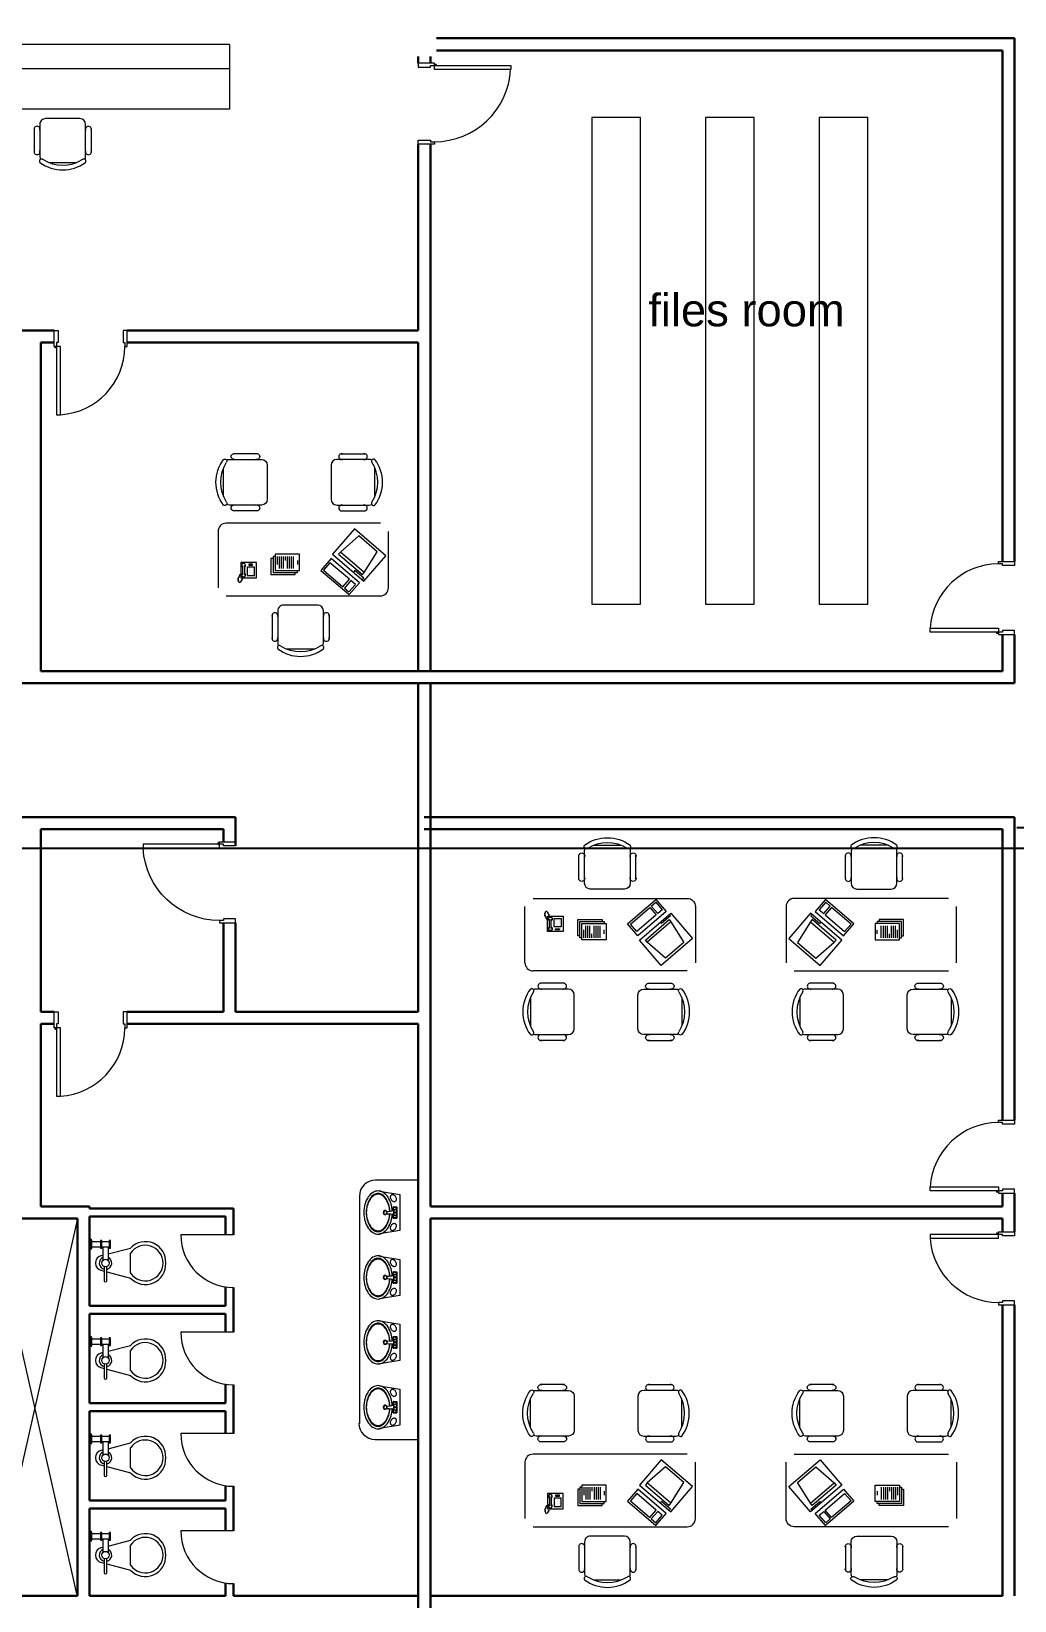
# Model space of a CAD drawing. Extents: x -59 to 582, y -1177 to 100.
# Drawn here: x 250.18 to 262.3, y -865.86 to -846.51 of the extents above; entities that cross this region are included whole.
import ezdxf

# ---------------------------------------------------------------- set-up
doc = ezdxf.new("R2010")
doc.units = 0
doc.header["$LTSCALE"] = 0.15
doc.layers.get('0').update_dxf_attribs({"color": 252})
for name, color, linetype in [('0 sockets', 252, 'Continuous'), ('00', 252, 'Continuous'), ('bound', 252, 'Continuous'), ('d1', 252, 'Continuous')]:
    doc.layers.add(name, color=color, linetype=linetype)
for name, color, linetype, lineweight in [('anal', 252, 'Continuous', 20), ('DOOR', 252, 'Continuous', 20), ('FIXT', 252, 'Continuous', 9), ('sofa', 252, 'Continuous', 9), ('wall', 252, 'Continuous', 30), ('WC', 252, 'Continuous', 9)]:
    doc.layers.add(name, color=color, linetype=linetype, lineweight=lineweight)
doc.styles.add('ROMAND', font='ROMAND.SHX')

# ---------------------------------------------------------------- blocks, each defined once
blk = doc.blocks.new('WQ')
h = blk.add_hatch(color=6)
h.dxf.hatch_style = 1
h.paths.add_polyline_path([(-126.091, 5), (-126.091, -169.521), (126.091, -169.521), (126.091, 5)])
h.paths.add_polyline_path([(121.091, 0), (121.091, -164.521), (-121.091, -164.521), (-121.091, 0)], flags=16)
at = {"layer": '0 sockets', "color": 3, "style": 'ROMAND'}
blk.add_attdef('ACCESS_CONTROL', (-48.663, 7.622), '', height=7.973, dxfattribs=at)
blk = doc.blocks.new('D100')
at = {"layer": 'DOOR'}
for points in [[(0.03, 0.2), (0.03, 1.14), (0.078, 1.14), (0.078, 0.2)], [(0.03, 0.2), (0, 0.2), (0, 0), (0.05, 0), (0.05, 0.15), (0.03, 0.15)], [(0.97, 0.2), (1, 0.2), (1, 0), (0.95, 0), (0.95, 0.15), (0.97, 0.15)]]:
    blk.add_lwpolyline(points, close=True, dxfattribs=at)
blk.add_circle((0.02, 0.21), 0.01, dxfattribs=at)
blk.add_arc((0.029, 0.2), 0.941, 0.0029, 86.9663, dxfattribs=at)
blk = doc.blocks.new('CHAIR7')
for p, q in [((0, 9), (0, -9)), ((20, 12), (3, 12)), ((5.12, 15.04), (17.88, 15.04)), ((23, -7.44), (23, 7.44)), ((3, -12), (20, -12)), ((5.12, -15), (17.88, -15))]:
    blk.add_line(p, q)
for centre, radius, start, end in [((3, 9), 3, 90, 180), ((5.56, 13.54), 1.56, 73.7398, 286.2602), ((17.44, 13.54), 1.56, 253.7398, 106.2602), ((20, 9), 3, 62.41556, 90), ((22.34, 11.12), 1.1, 53.30994, 212.02741), ((4.82, 0), 19.64, 327.57575, 32.42425), ((7, 0), 20, 323.1301, 36.8699), ((3, -9), 3, 180, 270), ((5.56, -13.5), 1.56, 73.7398, 286.2602), ((17.44, -13.5), 1.56, 253.7398, 106.2602), ((20, -9), 3, 270, 297.58444), ((22.34, -11.12), 1.1, 147.97259, 306.69006)]:
    blk.add_arc(centre, radius, start, end)
blk = doc.blocks.new('RECTANG')
for p, q in [((1, 1), (0, 1)), ((0, 1), (0, 0)), ((1, 0), (1, 1)), ((0, 0), (1, 0))]:
    blk.add_line(p, q)
blk = doc.blocks.new('FNPHONE')
for p, q in [((-9.1, 0.22), (-9.7, 0.02)), ((-8.9, 0.62), (-9.5, 0.42)), ((-8.7, 1.02), (-9.3, 0.82)), ((-8.5, 1.42), (-9.1, 1.22)), ((-8.3, 1.82), (-8.9, 1.62)), ((-7.14, 0.56), (-7.5, -0.58)), ((-7.29, 6.54), (-7.29, 1.54)), ((-6.29, 6.54), (-6.29, 1.54)), ((-3.87, 4.85), (-3.87, 4.85)), ((-3.87, 3.91), (-3.87, 3.91)), ((-3.87, 2.97), (-3.87, 2.97)), ((-3.87, 2.03), (-3.87, 2.03)), ((-2.94, 4.85), (-2.94, 4.85)), ((-2.94, 3.91), (-2.94, 3.91)), ((-2.94, 2.97), (-2.94, 2.97)), ((-2.94, 2.03), (-2.94, 2.03)), ((-2, 4.85), (-2, 4.85)), ((-2, 3.91), (-2, 3.91)), ((-2, 2.97), (-2, 2.97)), ((-2, 2.03), (-2, 2.03)), ((-9.3, -0.18), (-9.9, -0.38)), ((-9.3, -0.58), (-9.9, -0.78)), ((-9.3, -0.98), (-9.9, -1.18)), ((-9.3, -1.38), (-9.9, -1.58)), ((-9.1, -1.78), (-9.7, -1.98)), ((-8.9, -2.18), (-9.5, -2.38)), ((-8.43, -2.46), (-9.03, -2.66)), ((-7.9, -1.98), (-8.5, -2.18)), ((-7.7, -1.58), (-8.3, -1.78)), ((-7.5, -1.18), (-8.1, -1.38)), ((-7.3, -0.78), (-7.9, -0.98))]:
    blk.add_line(p, q)
for centre, start, end in [((-6.79, 6.54), 298.49146, 241.50854), ((-6.79, 1.54), 118.49146, 61.50854)]:
    blk.add_arc(centre, 1.05, start, end)
for p, xscale, yscale, zscale in [((-8.21, 0), 8.20528234483245, 8.104073169521023, 8.20528234483245), ((-4.81, 1.25), 3.75, 4.375, 3.75), ((-4.03, 6.72), 2.03125, 0.46875, 2.03125)]:
    blk.add_blockref('RECTANG', p, dxfattribs=dict(xscale=xscale, yscale=yscale, zscale=zscale))
blk = doc.blocks.new('IBMAT', base_point=(61, 306))
for p, q in [((75, 307), (75, 306)), ((81, 307), (75, 307)), ((81, 306), (81, 307))]:
    blk.add_line(p, q)
at = {"xscale": 21, "yscale": 17, "zscale": 21}
blk.add_blockref('RECTANG', (61, 306), dxfattribs=at)
blk = doc.blocks.new('KEYBOARD', base_point=(60, 294))
for p, xscale, yscale, zscale in [((60, 294), 19, 8, 19), ((61, 295), 13, 5, 13), ((75, 295), 3, 5, 3)]:
    blk.add_blockref('RECTANG', p, dxfattribs=dict(xscale=xscale, yscale=yscale, zscale=zscale))
blk = doc.blocks.new('FNCOMP')
for p, q in [((-6.64, 16.23), (-8.5, 3.5)), ((6.08, 16.23), (-6.64, 16.23)), ((8, 3.5), (6.08, 16.23)), ((-8.5, 3.5), (-8.5, 2.04)), ((8, 3.5), (-8.5, 3.5)), ((-8.5, 2.04), (8, 2.04)), ((8, 2.04), (8, 3.5))]:
    blk.add_line(p, q)
at = {"xscale": 1.033846153846154, "yscale": 1.033846153846154, "zscale": 1.033846153846154}
for name, p in [('IBMAT', (-10.86, 0)), ('KEYBOARD', (-10.05, -10.5))]:
    blk.add_blockref(name, p, dxfattribs=at)
blk = doc.blocks.new('D90')
at = {"layer": 'DOOR'}
for points in [[(0.03, 0.2), (0.03, 1.04), (0.078, 1.04), (0.078, 0.2)], [(0.03, 0.2), (0, 0.2), (0, 0), (0.05, 0), (0.05, 0.15), (0.03, 0.15)], [(0.87, 0.2), (0.9, 0.2), (0.9, 0), (0.85, 0), (0.85, 0.15), (0.87, 0.15)]]:
    blk.add_lwpolyline(points, close=True, dxfattribs=at)
blk.add_circle((0.02, 0.21), 0.01, dxfattribs=at)
blk.add_arc((0.025, 0.197), 0.845, 0.2218, 86.3889, dxfattribs=at)
blk = doc.blocks.new('ARCH')
at = {"layer": 'anal'}
for p, q in [((82.2, 387), (75, 387)), ((82.2, 387), (82.2, 386.2)), ((82.2, 386.7), (75.3, 386.7)), ((82.2, 386.2), (75.8, 386.2)), ((84.525, 373), (84, 373)), ((83.8, 372.8), (83.8, 370)), ((83.994, 369.804), (84.525, 369.804))]:
    blk.add_line(p, q, dxfattribs=at)
for centre, start, end in [((84, 372.8), 90, 180), ((83.994, 370.004), 180, 270)]:
    blk.add_arc(centre, 0.2, start, end, dxfattribs=at)
at = {"layer": 'bound', "color": 2}
blk.add_lwpolyline([(91.902, 377.348), (94.426, 377.348), (94.426, 312.722), (-14.994, 312.722), (-14.994, 377.09), (94.639, 377.09)], dxfattribs=at)
at = {"layer": 'DOOR'}
for p, q in [((91.875, 372.839), (91.875, 372.889)), ((82.25, 372.325), (81.6, 372.325)), ((82.25, 371.125), (81.6, 371.125)), ((82.25, 369.875), (81.6, 369.875)), ((82.25, 368.675), (81.6, 368.675))]:
    blk.add_line(p, q, dxfattribs=at)
for points in [[(80.069, 383.275), (80.039, 383.275), (80.039, 383.475), (80.089, 383.475), (80.089, 383.325), (80.069, 383.325)], [(80.909, 383.275), (80.939, 383.275), (80.939, 383.475), (80.889, 383.475), (80.889, 383.325), (80.909, 383.325)], [(80.069, 383.275), (80.069, 382.435), (80.117, 382.435), (80.117, 383.275)], [(80.069, 374.875), (80.039, 374.875), (80.039, 375.075), (80.089, 375.075), (80.089, 374.925), (80.069, 374.925)], [(80.909, 374.875), (80.939, 374.875), (80.939, 375.075), (80.889, 375.075), (80.889, 374.925), (80.909, 374.925)], [(80.069, 374.875), (80.069, 374.035), (80.117, 374.035), (80.117, 374.875)], [(91.675, 373.709), (91.675, 373.739), (91.875, 373.739), (91.875, 373.689), (91.725, 373.689), (91.725, 373.709)], [(91.675, 372.869), (90.835, 372.869), (90.835, 372.917), (91.675, 372.917)], [(91.675, 372.331), (90.835, 372.331), (90.835, 372.283), (91.675, 372.283)], [(91.675, 372.331), (91.675, 372.361), (91.875, 372.361), (91.875, 372.311), (91.725, 372.311), (91.725, 372.331)], [(91.675, 371.491), (91.675, 371.461), (91.875, 371.461), (91.875, 371.511), (91.725, 371.511), (91.725, 371.491)]]:
    blk.add_lwpolyline(points, close=True, dxfattribs=at)
blk.add_lwpolyline([(91.875, 372.889), (91.725, 372.889), (91.725, 372.869), (91.675, 372.869), (91.675, 372.839), (91.875, 372.839)], dxfattribs=at)
for centre in [(80.059, 383.265), (80.059, 374.865), (91.665, 372.859), (91.665, 372.341)]:
    blk.add_circle(centre, 0.01, dxfattribs=at)
for centre, radius, start, end in [((80.064, 383.278), 0.845, 273.6111, 359.7782), ((80.064, 374.878), 0.845, 273.6111, 359.7782), ((91.678, 372.864), 0.845, 90.2218, 176.3889), ((82.25, 372.325), 0.65, 180, 270), ((91.678, 372.336), 0.845, 183.6111, 269.7782), ((82.25, 371.125), 0.65, 180, 270), ((82.25, 369.875), 0.65, 180, 270), ((82.25, 368.675), 0.65, 180, 270)]:
    blk.add_arc(centre, radius, start, end, dxfattribs=at)
at = {"layer": 'FIXT'}
for p, q in [((84.05, 372.864), (84.3, 372.822)), ((84.3, 372.822), (84.3, 372.377)), ((84.136, 372.614), (84.184, 372.618)), ((84.138, 372.613), (84.136, 372.614)), ((84.138, 372.587), (84.136, 372.586)), ((84.136, 372.586), (84.184, 372.582)), ((84.138, 372.613), (84.202, 372.62)), ((84.138, 372.587), (84.202, 372.58)), ((84.216, 372.67), (84.216, 372.639)), ((84.216, 372.67), (84.229, 372.67)), ((84.22, 372.669), (84.216, 372.67)), ((84.22, 372.669), (84.227, 372.669)), ((84.22, 372.669), (84.22, 372.663)), ((84.22, 372.637), (84.22, 372.563)), ((84.247, 372.67), (84.261, 372.67)), ((84.249, 372.669), (84.256, 372.669)), ((84.256, 372.669), (84.261, 372.67)), ((84.256, 372.669), (84.256, 372.663)), ((84.256, 372.637), (84.256, 372.563)), ((84.261, 372.67), (84.261, 372.53)), ((84.216, 372.53), (84.216, 372.561)), ((84.22, 372.531), (84.216, 372.53)), ((84.216, 372.53), (84.229, 372.53)), ((84.22, 372.531), (84.22, 372.537)), ((84.22, 372.531), (84.227, 372.531)), ((84.247, 372.53), (84.261, 372.53)), ((84.249, 372.531), (84.256, 372.531)), ((84.256, 372.531), (84.256, 372.537)), ((84.256, 372.531), (84.261, 372.53)), ((84.3, 372.377), (84.05, 372.336)), ((84.05, 372.064), (84.3, 372.022)), ((84.3, 372.022), (84.3, 371.577)), ((84.136, 371.814), (84.184, 371.818)), ((84.138, 371.813), (84.136, 371.814)), ((84.138, 371.813), (84.202, 371.82)), ((84.216, 371.87), (84.216, 371.839)), ((84.216, 371.87), (84.229, 371.87)), ((84.22, 371.869), (84.216, 371.87)), ((84.22, 371.869), (84.227, 371.869)), ((84.22, 371.869), (84.22, 371.863)), ((84.22, 371.837), (84.22, 371.763)), ((84.247, 371.87), (84.261, 371.87)), ((84.249, 371.869), (84.256, 371.869)), ((84.256, 371.869), (84.261, 371.87)), ((84.256, 371.869), (84.256, 371.863)), ((84.256, 371.837), (84.256, 371.763)), ((84.261, 371.87), (84.261, 371.73)), ((84.138, 371.787), (84.136, 371.786)), ((84.136, 371.786), (84.184, 371.782)), ((84.138, 371.787), (84.202, 371.78)), ((84.216, 371.73), (84.216, 371.761)), ((84.22, 371.731), (84.216, 371.73)), ((84.216, 371.73), (84.229, 371.73)), ((84.22, 371.731), (84.22, 371.737)), ((84.22, 371.731), (84.227, 371.731)), ((84.247, 371.73), (84.261, 371.73)), ((84.249, 371.731), (84.256, 371.731)), ((84.256, 371.731), (84.256, 371.737)), ((84.256, 371.731), (84.261, 371.73)), ((84.3, 371.577), (84.05, 371.536)), ((84.05, 371.264), (84.3, 371.222)), ((84.3, 371.222), (84.3, 370.777)), ((84.216, 371.07), (84.216, 371.039)), ((84.216, 371.07), (84.229, 371.07)), ((84.22, 371.069), (84.216, 371.07)), ((84.22, 371.069), (84.227, 371.069)), ((84.22, 371.069), (84.22, 371.063)), ((84.22, 371.037), (84.22, 370.963)), ((84.247, 371.07), (84.261, 371.07)), ((84.249, 371.069), (84.256, 371.069)), ((84.256, 371.069), (84.261, 371.07)), ((84.256, 371.069), (84.256, 371.063)), ((84.256, 371.037), (84.256, 370.963)), ((84.261, 371.07), (84.261, 370.93)), ((84.136, 371.014), (84.184, 371.018)), ((84.138, 371.013), (84.136, 371.014)), ((84.138, 370.987), (84.136, 370.986)), ((84.136, 370.986), (84.184, 370.982)), ((84.138, 371.013), (84.202, 371.02)), ((84.138, 370.987), (84.202, 370.98)), ((84.216, 370.93), (84.216, 370.961)), ((84.22, 370.931), (84.216, 370.93)), ((84.216, 370.93), (84.229, 370.93)), ((84.22, 370.931), (84.22, 370.937)), ((84.22, 370.931), (84.227, 370.931)), ((84.247, 370.93), (84.261, 370.93)), ((84.249, 370.931), (84.256, 370.931)), ((84.256, 370.931), (84.256, 370.937)), ((84.256, 370.931), (84.261, 370.93)), ((84.3, 370.777), (84.05, 370.736)), ((84.05, 370.464), (84.3, 370.422)), ((84.216, 370.27), (84.216, 370.239)), ((84.216, 370.27), (84.229, 370.27)), ((84.22, 370.269), (84.216, 370.27)), ((84.22, 370.269), (84.227, 370.269)), ((84.22, 370.269), (84.22, 370.263)), ((84.247, 370.27), (84.261, 370.27)), ((84.249, 370.269), (84.256, 370.269)), ((84.256, 370.269), (84.261, 370.27)), ((84.256, 370.269), (84.256, 370.263)), ((84.261, 370.27), (84.261, 370.13)), ((84.3, 370.422), (84.3, 369.977)), ((84.136, 370.214), (84.184, 370.218)), ((84.138, 370.213), (84.136, 370.214)), ((84.138, 370.187), (84.136, 370.186)), ((84.136, 370.186), (84.184, 370.182)), ((84.138, 370.213), (84.202, 370.22)), ((84.138, 370.187), (84.202, 370.18)), ((84.216, 370.13), (84.216, 370.161)), ((84.22, 370.131), (84.216, 370.13)), ((84.216, 370.13), (84.229, 370.13)), ((84.22, 370.237), (84.22, 370.163)), ((84.22, 370.131), (84.22, 370.137)), ((84.22, 370.131), (84.227, 370.131)), ((84.247, 370.13), (84.261, 370.13)), ((84.249, 370.131), (84.256, 370.131)), ((84.256, 370.237), (84.256, 370.163)), ((84.256, 370.131), (84.256, 370.137)), ((84.256, 370.131), (84.261, 370.13)), ((84.3, 369.977), (84.05, 369.936))]:
    blk.add_line(p, q, dxfattribs=at)
for centre, radius in [((84.238, 372.65), 0.022), ((84.238, 372.65), 0.0173), ((84.238, 372.6), 0.0095), ((84.238, 372.55), 0.022), ((84.238, 372.55), 0.0173), ((84.238, 371.85), 0.022), ((84.238, 371.85), 0.0173), ((84.238, 371.8), 0.0095), ((84.238, 371.75), 0.022), ((84.238, 371.75), 0.0173), ((84.238, 371.05), 0.022), ((84.238, 371.05), 0.0173), ((84.238, 370.95), 0.022), ((84.238, 370.95), 0.0173), ((84.238, 371), 0.0095), ((84.238, 370.25), 0.022), ((84.238, 370.25), 0.0173), ((84.238, 370.15), 0.022), ((84.238, 370.15), 0.0173), ((84.238, 370.2), 0.0095)]:
    blk.add_circle(centre, radius, dxfattribs=at)
for centre, radius, start, end in [((84.145, 372.63), 0.285, 146.5346, 164.6876), ((84.145, 372.63), 0.255, 146.5346, 164.6876), ((84.075, 372.677), 0.202, 122.0725, 146.5346), ((84.075, 372.677), 0.172, 122.0725, 146.5346), ((84.075, 372.667), 0.172, 122.0725, 146.5346), ((84.031, 372.747), 0.119, 90, 122.0725), ((84.031, 372.747), 0.0886, 90, 122.0725), ((84.031, 372.737), 0.0886, 90, 122.0725), ((84.031, 372.747), 0.119, 57.9275, 90), ((84.031, 372.747), 0.0886, 57.9275, 90), ((84.031, 372.737), 0.0886, 57.9275, 90), ((83.986, 372.677), 0.172, 33.4654, 57.9275), ((83.986, 372.667), 0.172, 33.4654, 57.9275), ((83.986, 372.677), 0.202, 33.4654, 57.9275), ((83.916, 372.63), 0.255, 15.3124, 33.4654), ((83.916, 372.63), 0.285, 15.3124, 33.4654), ((84.217, 372.791), 0.036, 154.0705, 178.3103), ((84.229, 372.791), 0.0477, 178.3103, 197.8482), ((84.244, 372.796), 0.0632, 197.8482, 215), ((84.206, 372.796), 0.0237, 125, 154.0705), ((84.206, 372.796), 0.0237, 95.9295, 125), ((84.208, 372.784), 0.036, 71.6897, 95.9295), ((84.204, 372.773), 0.0477, 52.1518, 71.6897), ((84.194, 372.761), 0.0632, 35, 52.1518), ((84.194, 372.761), 0.0632, 17.8482, 35), ((84.209, 372.766), 0.0477, 358.3103, 17.8482), ((84.255, 372.6), 0.4, 164.6876, 180), ((84.255, 372.6), 0.4, 180, 195.3124), ((84.255, 372.6), 0.37, 164.6876, 180), ((84.255, 372.59), 0.37, 164.6876, 178.4524), ((84.255, 372.6), 0.37, 180, 195.3124), ((84.255, 372.61), 0.37, 181.5476, 195.3124), ((84.145, 372.62), 0.255, 146.5346, 164.6876), ((84.119, 372.6), 0.025, 31.8827, 328.1173), ((84.119, 372.6), 0.02, 90, 270), ((84.119, 372.6), 0.02, 31.4993, 90), ((84.119, 372.6), 0.02, 270, 328.5007), ((83.916, 372.62), 0.255, 15.3124, 33.4654), ((84.235, 372.6), 0.099, 171.872, 188.128), ((84.235, 372.6), 0.0978, 172.2121, 187.7879), ((83.806, 372.6), 0.37, 2.6867, 15.3124), ((83.806, 372.59), 0.37, 4.229, 15.3124), ((83.806, 372.6), 0.37, 344.6876, 357.3133), ((83.806, 372.61), 0.37, 344.6876, 355.771), ((84.244, 372.796), 0.0632, 215, 232.1518), ((83.806, 372.6), 0.4, 3.1171, 15.3124), ((83.806, 372.6), 0.4, 344.6876, 356.8829), ((84.196, 372.639), 0.02, 285.0613, 0), ((84.196, 372.561), 0.02, 0, 74.9387), ((84.2, 372.64), 0.02, 275.9777, 353.3473), ((84.2, 372.56), 0.02, 6.6527, 84.0223), ((84.234, 372.783), 0.0477, 232.1518, 251.6897), ((84.209, 372.65), 0.0115, 315.8561, 44.1439), ((84.231, 372.772), 0.036, 251.6897, 275.9295), ((84.238, 372.679), 0.0115, 225.8561, 314.1439), ((84.238, 372.621), 0.0115, 45.8561, 134.1439), ((84.232, 372.76), 0.0237, 275.9295, 305), ((84.232, 372.76), 0.0237, 305, 334.0705), ((84.221, 372.765), 0.036, 334.0705, 358.3103), ((84.267, 372.65), 0.0115, 135.8561, 224.1439), ((84.145, 372.57), 0.285, 195.3124, 213.4654), ((84.145, 372.58), 0.255, 195.3124, 213.4654), ((84.145, 372.57), 0.255, 195.3124, 213.4654), ((84.075, 372.523), 0.202, 213.4654, 237.9275), ((84.075, 372.533), 0.172, 213.4654, 237.9275), ((84.075, 372.523), 0.172, 213.4654, 237.9275), ((84.031, 372.463), 0.0886, 237.9275, 270), ((84.031, 372.463), 0.0886, 270, 302.0725), ((83.986, 372.533), 0.172, 302.0725, 326.5346), ((83.986, 372.523), 0.172, 302.0725, 326.5346), ((83.986, 372.523), 0.202, 302.0725, 326.5346), ((83.916, 372.58), 0.255, 326.5346, 344.6876), ((83.916, 372.57), 0.255, 326.5346, 344.6876), ((83.916, 372.57), 0.285, 326.5346, 344.6876), ((84.229, 372.409), 0.0477, 162.1518, 181.6897), ((84.217, 372.409), 0.036, 181.6897, 205.9295), ((84.244, 372.404), 0.0632, 145, 162.1518), ((84.206, 372.404), 0.0237, 205.9295, 235), ((84.244, 372.404), 0.0632, 127.8482, 145), ((84.206, 372.404), 0.0237, 235, 264.0705), ((84.208, 372.416), 0.036, 264.0705, 288.3103), ((84.234, 372.417), 0.0477, 108.3103, 127.8482), ((84.209, 372.55), 0.0115, 315.8561, 44.1439), ((84.231, 372.428), 0.036, 84.0705, 108.3103), ((84.204, 372.427), 0.0477, 288.3103, 307.8482), ((84.238, 372.579), 0.0115, 225.8561, 314.1439), ((84.238, 372.521), 0.0115, 45.8561, 134.1439), ((84.194, 372.439), 0.0632, 307.8482, 325), ((84.232, 372.44), 0.0237, 55, 84.0705), ((84.232, 372.44), 0.0237, 25.9295, 55), ((84.194, 372.439), 0.0632, 325, 342.1518), ((84.221, 372.435), 0.036, 1.6897, 25.9295), ((84.267, 372.55), 0.0115, 135.8561, 224.1439), ((84.209, 372.434), 0.0477, 342.1518, 1.6897), ((84.031, 372.453), 0.119, 237.9275, 270), ((84.031, 372.453), 0.0886, 237.9275, 270), ((84.031, 372.453), 0.0886, 270, 302.0725), ((84.031, 372.453), 0.119, 270, 302.0725), ((84.075, 371.877), 0.202, 122.0725, 146.5346), ((84.075, 371.877), 0.172, 122.0725, 146.5346), ((84.075, 371.867), 0.172, 122.0725, 146.5346), ((84.031, 371.947), 0.119, 90, 122.0725), ((84.031, 371.947), 0.0886, 90, 122.0725), ((84.031, 371.937), 0.0886, 90, 122.0725), ((84.031, 371.947), 0.119, 57.9275, 90), ((84.031, 371.947), 0.0886, 57.9275, 90), ((84.031, 371.937), 0.0886, 57.9275, 90), ((83.986, 371.877), 0.172, 33.4654, 57.9275), ((83.986, 371.867), 0.172, 33.4654, 57.9275), ((83.986, 371.877), 0.202, 33.4654, 57.9275), ((84.217, 371.991), 0.036, 154.0705, 178.3103), ((84.206, 371.996), 0.0237, 125, 154.0705), ((84.206, 371.996), 0.0237, 95.9295, 125), ((84.208, 371.984), 0.036, 71.6897, 95.9295), ((84.204, 371.973), 0.0477, 52.1518, 71.6897), ((84.194, 371.961), 0.0632, 35, 52.1518), ((84.194, 371.961), 0.0632, 17.8482, 35), ((84.255, 371.8), 0.4, 164.6876, 180), ((84.255, 371.8), 0.4, 180, 195.3124), ((84.145, 371.83), 0.285, 146.5346, 164.6876), ((84.255, 371.8), 0.37, 164.6876, 180), ((84.255, 371.79), 0.37, 164.6876, 178.4524), ((84.255, 371.8), 0.37, 180, 195.3124), ((84.255, 371.81), 0.37, 181.5476, 195.3124), ((84.145, 371.83), 0.255, 146.5346, 164.6876), ((84.145, 371.82), 0.255, 146.5346, 164.6876), ((84.119, 371.8), 0.025, 31.8827, 328.1173), ((84.119, 371.8), 0.02, 90, 270), ((84.119, 371.8), 0.02, 31.4993, 90), ((83.916, 371.83), 0.255, 15.3124, 33.4654), ((83.916, 371.82), 0.255, 15.3124, 33.4654), ((84.235, 371.8), 0.099, 171.872, 188.128), ((84.235, 371.8), 0.0978, 172.2121, 187.7879), ((83.916, 371.83), 0.285, 15.3124, 33.4654), ((83.806, 371.8), 0.37, 2.6867, 15.3124), ((83.806, 371.79), 0.37, 4.229, 15.3124), ((84.229, 371.991), 0.0477, 178.3103, 197.8482), ((84.244, 371.996), 0.0632, 197.8482, 215), ((84.244, 371.996), 0.0632, 215, 232.1518), ((83.806, 371.8), 0.4, 3.1171, 15.3124), ((84.196, 371.839), 0.02, 285.0613, 0), ((84.2, 371.84), 0.02, 275.9777, 353.3473), ((84.234, 371.983), 0.0477, 232.1518, 251.6897), ((84.209, 371.85), 0.0115, 315.8561, 44.1439), ((84.231, 371.972), 0.036, 251.6897, 275.9295), ((84.238, 371.879), 0.0115, 225.8561, 314.1439), ((84.238, 371.821), 0.0115, 45.8561, 134.1439), ((84.232, 371.96), 0.0237, 275.9295, 305), ((84.232, 371.96), 0.0237, 305, 334.0705), ((84.221, 371.965), 0.036, 334.0705, 358.3103), ((84.209, 371.966), 0.0477, 358.3103, 17.8482), ((84.267, 371.85), 0.0115, 135.8561, 224.1439), ((84.145, 371.77), 0.285, 195.3124, 213.4654), ((84.145, 371.78), 0.255, 195.3124, 213.4654), ((84.145, 371.77), 0.255, 195.3124, 213.4654), ((84.075, 371.723), 0.202, 213.4654, 237.9275), ((84.075, 371.733), 0.172, 213.4654, 237.9275), ((84.075, 371.723), 0.172, 213.4654, 237.9275), ((83.986, 371.733), 0.172, 302.0725, 326.5346), ((83.986, 371.723), 0.172, 302.0725, 326.5346), ((83.986, 371.723), 0.202, 302.0725, 326.5346), ((84.119, 371.8), 0.02, 270, 328.5007), ((83.916, 371.78), 0.255, 326.5346, 344.6876), ((83.916, 371.77), 0.255, 326.5346, 344.6876), ((83.916, 371.77), 0.285, 326.5346, 344.6876), ((83.806, 371.8), 0.37, 344.6876, 357.3133), ((83.806, 371.81), 0.37, 344.6876, 355.771), ((84.229, 371.609), 0.0477, 162.1518, 181.6897), ((84.217, 371.609), 0.036, 181.6897, 205.9295), ((84.244, 371.604), 0.0632, 145, 162.1518), ((83.806, 371.8), 0.4, 344.6876, 356.8829), ((84.244, 371.604), 0.0632, 127.8482, 145), ((84.196, 371.761), 0.02, 0, 74.9387), ((84.2, 371.76), 0.02, 6.6527, 84.0223), ((84.234, 371.617), 0.0477, 108.3103, 127.8482), ((84.209, 371.75), 0.0115, 315.8561, 44.1439), ((84.231, 371.628), 0.036, 84.0705, 108.3103), ((84.238, 371.779), 0.0115, 225.8561, 314.1439), ((84.238, 371.721), 0.0115, 45.8561, 134.1439), ((84.232, 371.64), 0.0237, 55, 84.0705), ((84.232, 371.64), 0.0237, 25.9295, 55), ((84.194, 371.639), 0.0632, 325, 342.1518), ((84.221, 371.635), 0.036, 1.6897, 25.9295), ((84.267, 371.75), 0.0115, 135.8561, 224.1439), ((84.209, 371.634), 0.0477, 342.1518, 1.6897), ((84.031, 371.653), 0.119, 237.9275, 270), ((84.031, 371.663), 0.0886, 237.9275, 270), ((84.031, 371.653), 0.0886, 237.9275, 270), ((84.031, 371.663), 0.0886, 270, 302.0725), ((84.031, 371.653), 0.0886, 270, 302.0725), ((84.031, 371.653), 0.119, 270, 302.0725), ((84.206, 371.604), 0.0237, 205.9295, 235), ((84.206, 371.604), 0.0237, 235, 264.0705), ((84.208, 371.616), 0.036, 264.0705, 288.3103), ((84.204, 371.627), 0.0477, 288.3103, 307.8482), ((84.194, 371.639), 0.0632, 307.8482, 325), ((84.075, 371.077), 0.202, 122.0725, 146.5346), ((84.075, 371.077), 0.172, 122.0725, 146.5346), ((84.031, 371.147), 0.119, 90, 122.0725), ((84.031, 371.147), 0.0886, 90, 122.0725), ((84.031, 371.137), 0.0886, 90, 122.0725), ((84.031, 371.147), 0.119, 57.9275, 90), ((84.031, 371.147), 0.0886, 57.9275, 90), ((84.031, 371.137), 0.0886, 57.9275, 90), ((83.986, 371.077), 0.172, 33.4654, 57.9275), ((83.986, 371.077), 0.202, 33.4654, 57.9275), ((84.206, 371.196), 0.0237, 95.9295, 125), ((84.208, 371.184), 0.036, 71.6897, 95.9295), ((84.255, 371), 0.4, 164.6876, 180), ((84.145, 371.03), 0.285, 146.5346, 164.6876), ((84.255, 371), 0.37, 164.6876, 180), ((84.255, 370.99), 0.37, 164.6876, 178.4524), ((84.145, 371.03), 0.255, 146.5346, 164.6876), ((84.145, 371.02), 0.255, 146.5346, 164.6876), ((84.075, 371.067), 0.172, 122.0725, 146.5346), ((83.986, 371.067), 0.172, 33.4654, 57.9275), ((83.916, 371.03), 0.255, 15.3124, 33.4654), ((83.916, 371.02), 0.255, 15.3124, 33.4654), ((83.916, 371.03), 0.285, 15.3124, 33.4654), ((83.806, 371), 0.37, 2.6867, 15.3124), ((83.806, 370.99), 0.37, 4.229, 15.3124), ((84.217, 371.191), 0.036, 154.0705, 178.3103), ((84.229, 371.191), 0.0477, 178.3103, 197.8482), ((84.244, 371.196), 0.0632, 197.8482, 215), ((84.206, 371.196), 0.0237, 125, 154.0705), ((84.244, 371.196), 0.0632, 215, 232.1518), ((83.806, 371), 0.4, 3.1171, 15.3124), ((84.196, 371.039), 0.02, 285.0613, 0), ((84.2, 371.04), 0.02, 275.9777, 353.3473), ((84.234, 371.183), 0.0477, 232.1518, 251.6897), ((84.209, 371.05), 0.0115, 315.8561, 44.1439), ((84.204, 371.173), 0.0477, 52.1518, 71.6897), ((84.231, 371.172), 0.036, 251.6897, 275.9295), ((84.238, 371.079), 0.0115, 225.8561, 314.1439), ((84.238, 371.021), 0.0115, 45.8561, 134.1439), ((84.194, 371.161), 0.0632, 35, 52.1518), ((84.232, 371.16), 0.0237, 275.9295, 305), ((84.194, 371.161), 0.0632, 17.8482, 35), ((84.232, 371.16), 0.0237, 305, 334.0705), ((84.221, 371.165), 0.036, 334.0705, 358.3103), ((84.209, 371.166), 0.0477, 358.3103, 17.8482), ((84.267, 371.05), 0.0115, 135.8561, 224.1439), ((84.255, 371), 0.4, 180, 195.3124), ((84.145, 370.97), 0.285, 195.3124, 213.4654), ((84.255, 371), 0.37, 180, 195.3124), ((84.255, 371.01), 0.37, 181.5476, 195.3124), ((84.145, 370.98), 0.255, 195.3124, 213.4654), ((84.145, 370.97), 0.255, 195.3124, 213.4654), ((84.075, 370.933), 0.172, 213.4654, 237.9275), ((83.986, 370.933), 0.172, 302.0725, 326.5346), ((84.119, 371), 0.025, 31.8827, 328.1173), ((84.119, 371), 0.02, 90, 270), ((84.119, 371), 0.02, 31.4993, 90), ((84.119, 371), 0.02, 270, 328.5007), ((83.916, 370.98), 0.255, 326.5346, 344.6876), ((83.916, 370.97), 0.255, 326.5346, 344.6876), ((84.235, 371), 0.099, 171.872, 188.128), ((84.235, 371), 0.0978, 172.2121, 187.7879), ((83.916, 370.97), 0.285, 326.5346, 344.6876), ((83.806, 371), 0.37, 344.6876, 357.3133), ((83.806, 371.01), 0.37, 344.6876, 355.771), ((84.244, 370.804), 0.0632, 145, 162.1518), ((83.806, 371), 0.4, 344.6876, 356.8829), ((84.244, 370.804), 0.0632, 127.8482, 145), ((84.196, 370.961), 0.02, 0, 74.9387), ((84.2, 370.96), 0.02, 6.6527, 84.0223), ((84.234, 370.817), 0.0477, 108.3103, 127.8482), ((84.209, 370.95), 0.0115, 315.8561, 44.1439), ((84.231, 370.828), 0.036, 84.0705, 108.3103), ((84.238, 370.979), 0.0115, 225.8561, 314.1439), ((84.238, 370.921), 0.0115, 45.8561, 134.1439), ((84.232, 370.84), 0.0237, 55, 84.0705), ((84.232, 370.84), 0.0237, 25.9295, 55), ((84.221, 370.835), 0.036, 1.6897, 25.9295), ((84.267, 370.95), 0.0115, 135.8561, 224.1439), ((84.209, 370.834), 0.0477, 342.1518, 1.6897), ((84.075, 370.923), 0.202, 213.4654, 237.9275), ((84.075, 370.923), 0.172, 213.4654, 237.9275), ((84.031, 370.853), 0.119, 237.9275, 270), ((84.031, 370.863), 0.0886, 237.9275, 270), ((84.031, 370.853), 0.0886, 237.9275, 270), ((84.031, 370.863), 0.0886, 270, 302.0725), ((84.031, 370.853), 0.0886, 270, 302.0725), ((84.031, 370.853), 0.119, 270, 302.0725), ((83.986, 370.923), 0.172, 302.0725, 326.5346), ((83.986, 370.923), 0.202, 302.0725, 326.5346), ((84.229, 370.809), 0.0477, 162.1518, 181.6897), ((84.217, 370.809), 0.036, 181.6897, 205.9295), ((84.206, 370.804), 0.0237, 205.9295, 235), ((84.206, 370.804), 0.0237, 235, 264.0705), ((84.208, 370.816), 0.036, 264.0705, 288.3103), ((84.204, 370.827), 0.0477, 288.3103, 307.8482), ((84.194, 370.839), 0.0632, 307.8482, 325), ((84.194, 370.839), 0.0632, 325, 342.1518), ((84.075, 370.277), 0.202, 122.0725, 146.5346), ((84.031, 370.347), 0.119, 90, 122.0725), ((84.031, 370.347), 0.119, 57.9275, 90), ((83.986, 370.277), 0.202, 33.4654, 57.9275), ((84.255, 370.2), 0.4, 164.6876, 180), ((84.145, 370.23), 0.285, 146.5346, 164.6876), ((84.255, 370.2), 0.37, 164.6876, 180), ((84.255, 370.19), 0.37, 164.6876, 178.4524), ((84.145, 370.23), 0.255, 146.5346, 164.6876), ((84.145, 370.22), 0.255, 146.5346, 164.6876), ((84.075, 370.277), 0.172, 122.0725, 146.5346), ((84.075, 370.267), 0.172, 122.0725, 146.5346), ((84.031, 370.347), 0.0886, 90, 122.0725), ((84.031, 370.337), 0.0886, 90, 122.0725), ((84.031, 370.347), 0.0886, 57.9275, 90), ((84.031, 370.337), 0.0886, 57.9275, 90), ((83.986, 370.277), 0.172, 33.4654, 57.9275), ((83.986, 370.267), 0.172, 33.4654, 57.9275), ((83.916, 370.23), 0.255, 15.3124, 33.4654), ((83.916, 370.22), 0.255, 15.3124, 33.4654), ((83.916, 370.23), 0.285, 15.3124, 33.4654), ((83.806, 370.2), 0.37, 2.6867, 15.3124), ((83.806, 370.19), 0.37, 4.229, 15.3124), ((84.217, 370.391), 0.036, 154.0705, 178.3103), ((84.229, 370.391), 0.0477, 178.3103, 197.8482), ((84.244, 370.396), 0.0632, 197.8482, 215), ((84.206, 370.396), 0.0237, 125, 154.0705), ((84.244, 370.396), 0.0632, 215, 232.1518), ((83.806, 370.2), 0.4, 3.1171, 15.3124), ((84.206, 370.396), 0.0237, 95.9295, 125), ((84.208, 370.384), 0.036, 71.6897, 95.9295), ((84.234, 370.383), 0.0477, 232.1518, 251.6897), ((84.209, 370.25), 0.0115, 315.8561, 44.1439), ((84.204, 370.373), 0.0477, 52.1518, 71.6897), ((84.231, 370.372), 0.036, 251.6897, 275.9295), ((84.238, 370.279), 0.0115, 225.8561, 314.1439), ((84.194, 370.361), 0.0632, 35, 52.1518), ((84.232, 370.36), 0.0237, 275.9295, 305), ((84.194, 370.361), 0.0632, 17.8482, 35), ((84.232, 370.36), 0.0237, 305, 334.0705), ((84.221, 370.365), 0.036, 334.0705, 358.3103), ((84.209, 370.366), 0.0477, 358.3103, 17.8482), ((84.267, 370.25), 0.0115, 135.8561, 224.1439), ((84.255, 370.2), 0.4, 180, 195.3124), ((84.145, 370.17), 0.285, 195.3124, 213.4654), ((84.255, 370.2), 0.37, 180, 195.3124), ((84.255, 370.21), 0.37, 181.5476, 195.3124), ((84.145, 370.18), 0.255, 195.3124, 213.4654), ((84.145, 370.17), 0.255, 195.3124, 213.4654), ((84.119, 370.2), 0.025, 31.8827, 328.1173), ((84.119, 370.2), 0.02, 90, 270), ((84.119, 370.2), 0.02, 31.4993, 90), ((84.119, 370.2), 0.02, 270, 328.5007), ((83.916, 370.18), 0.255, 326.5346, 344.6876), ((83.916, 370.17), 0.255, 326.5346, 344.6876), ((84.235, 370.2), 0.099, 171.872, 188.128), ((84.235, 370.2), 0.0978, 172.2121, 187.7879), ((83.916, 370.17), 0.285, 326.5346, 344.6876), ((83.806, 370.2), 0.37, 344.6876, 357.3133), ((83.806, 370.21), 0.37, 344.6876, 355.771), ((83.806, 370.2), 0.4, 344.6876, 356.8829), ((84.196, 370.239), 0.02, 285.0613, 0), ((84.196, 370.161), 0.02, 0, 74.9387), ((84.2, 370.24), 0.02, 275.9777, 353.3473), ((84.2, 370.16), 0.02, 6.6527, 84.0223), ((84.234, 370.017), 0.0477, 108.3103, 127.8482), ((84.209, 370.15), 0.0115, 315.8561, 44.1439), ((84.231, 370.028), 0.036, 84.0705, 108.3103), ((84.238, 370.221), 0.0115, 45.8561, 134.1439), ((84.238, 370.179), 0.0115, 225.8561, 314.1439), ((84.238, 370.121), 0.0115, 45.8561, 134.1439), ((84.232, 370.04), 0.0237, 55, 84.0705), ((84.232, 370.04), 0.0237, 25.9295, 55), ((84.267, 370.15), 0.0115, 135.8561, 224.1439), ((84.075, 370.123), 0.202, 213.4654, 237.9275), ((84.075, 370.133), 0.172, 213.4654, 237.9275), ((84.075, 370.123), 0.172, 213.4654, 237.9275), ((84.031, 370.053), 0.119, 237.9275, 270), ((84.031, 370.063), 0.0886, 237.9275, 270), ((84.031, 370.053), 0.0886, 237.9275, 270), ((84.031, 370.063), 0.0886, 270, 302.0725), ((84.031, 370.053), 0.0886, 270, 302.0725), ((84.031, 370.053), 0.119, 270, 302.0725), ((83.986, 370.133), 0.172, 302.0725, 326.5346), ((83.986, 370.123), 0.172, 302.0725, 326.5346), ((83.986, 370.123), 0.202, 302.0725, 326.5346), ((84.229, 370.009), 0.0477, 162.1518, 181.6897), ((84.217, 370.009), 0.036, 181.6897, 205.9295), ((84.244, 370.004), 0.0632, 145, 162.1518), ((84.206, 370.004), 0.0237, 205.9295, 235), ((84.244, 370.004), 0.0632, 127.8482, 145), ((84.206, 370.004), 0.0237, 235, 264.0705), ((84.208, 370.016), 0.036, 264.0705, 288.3103), ((84.204, 370.027), 0.0477, 288.3103, 307.8482), ((84.194, 370.039), 0.0632, 307.8482, 325), ((84.194, 370.039), 0.0632, 325, 342.1518), ((84.221, 370.035), 0.036, 1.6897, 25.9295), ((84.209, 370.034), 0.0477, 342.1518, 1.6897)]:
    blk.add_arc(centre, radius, start, end, dxfattribs=at)
at = {"layer": 'sofa'}
for p, q in [((86.665, 386.098), (86.665, 380.098)), ((87.265, 386.098), (86.665, 386.098)), ((87.265, 380.098), (87.265, 386.098)), ((88.065, 386.098), (88.065, 380.098)), ((88.665, 386.098), (88.065, 386.098)), ((88.665, 380.098), (88.665, 386.098)), ((89.465, 386.098), (89.465, 380.098)), ((90.065, 386.098), (89.465, 386.098)), ((90.065, 380.098), (90.065, 386.098)), ((84.059, 381.097), (82.159, 381.097)), ((82.059, 380.997), (82.059, 380.302)), ((86.665, 380.098), (87.265, 380.098)), ((88.065, 380.098), (88.665, 380.098)), ((89.465, 380.098), (90.065, 380.098)), ((85.841, 375.679), (85.841, 376.373)), ((91.159, 375.679), (91.159, 376.373)), ((87.841, 375.579), (85.941, 375.579)), ((89.159, 375.579), (91.059, 375.579)), ((80.319, 367.9), (79.275, 372.525)), ((80.325, 372.525), (79.281, 367.9)), ((85.841, 369.521), (85.841, 368.827)), ((87.841, 369.621), (85.941, 369.621)), ((89.159, 369.621), (91.059, 369.621)), ((91.159, 369.521), (91.159, 368.827))]:
    blk.add_line(p, q, dxfattribs=at)
for points in [[(82.159, 380.202), (84.059, 380.202, 0.414214), (84.159, 380.302), (84.159, 380.997)], [(85.941, 376.473), (87.841, 376.473, -0.414214), (87.941, 376.373), (87.941, 375.679)], [(91.059, 376.473), (89.159, 376.473, 0.414214), (89.059, 376.373), (89.059, 375.679)], [(85.941, 368.727), (87.841, 368.727, 0.414214), (87.941, 368.827), (87.941, 369.521)], [(91.059, 368.727), (89.159, 368.727, -0.414214), (89.059, 368.827), (89.059, 369.521)]]:
    blk.add_lwpolyline(points, format="xyb", dxfattribs=at)
for points in [[(83.061, 380.714), (82.761, 380.714), (82.761, 380.514), (83.061, 380.514), (83.061, 380.714)], [(82.736, 380.664), (82.711, 380.664), (82.711, 380.464), (83.011, 380.464), (83.011, 380.489)], [(82.761, 380.689), (82.736, 380.689), (82.736, 380.489), (83.036, 380.489), (83.036, 380.514)], [(82.786, 380.689), (82.786, 380.589)], [(82.811, 380.689), (82.811, 380.539)], [(82.836, 380.689), (82.836, 380.539)], [(82.861, 380.689), (82.861, 380.539)], [(82.886, 380.689), (82.886, 380.639)], [(82.911, 380.689), (82.911, 380.539)], [(82.936, 380.689), (82.936, 380.539)], [(82.961, 380.689), (82.961, 380.539)], [(82.986, 380.689), (82.986, 380.539)], [(83.036, 380.639), (83.036, 380.589)], [(86.517, 376.011), (86.492, 376.011), (86.492, 376.211), (86.792, 376.211), (86.792, 376.186)], [(86.542, 375.986), (86.517, 375.986), (86.517, 376.186), (86.817, 376.186), (86.817, 376.161)], [(86.842, 375.961), (86.542, 375.961), (86.542, 376.161), (86.842, 376.161), (86.842, 375.961)], [(86.567, 375.986), (86.567, 376.086)], [(86.592, 375.986), (86.592, 376.136)], [(86.617, 375.986), (86.617, 376.136)], [(86.642, 375.986), (86.642, 376.136)], [(86.692, 375.986), (86.692, 376.136)], [(86.717, 375.986), (86.717, 376.136)], [(86.742, 375.986), (86.742, 376.136)], [(86.767, 375.986), (86.767, 376.136)], [(86.817, 376.036), (86.817, 376.086)], [(90.158, 375.961), (90.458, 375.961), (90.458, 376.161), (90.158, 376.161), (90.158, 375.961)], [(90.458, 375.986), (90.483, 375.986), (90.483, 376.186), (90.183, 376.186), (90.183, 376.161)], [(90.183, 376.036), (90.183, 376.086)], [(90.483, 376.011), (90.508, 376.011), (90.508, 376.211), (90.208, 376.211), (90.208, 376.186)], [(90.233, 375.986), (90.233, 376.136)], [(90.258, 375.986), (90.258, 376.136)], [(90.283, 375.986), (90.283, 376.136)], [(90.308, 375.986), (90.308, 376.136)], [(90.358, 375.986), (90.358, 376.136)], [(90.383, 375.986), (90.383, 376.136)], [(90.408, 375.986), (90.408, 376.136)], [(90.433, 375.986), (90.433, 376.086)], [(86.667, 375.986), (86.667, 376.036)], [(90.333, 375.986), (90.333, 376.036)], [(86.517, 369.189), (86.492, 369.189), (86.492, 368.989), (86.792, 368.989), (86.792, 369.014)], [(86.542, 369.214), (86.517, 369.214), (86.517, 369.014), (86.817, 369.014), (86.817, 369.039)], [(86.842, 369.239), (86.542, 369.239), (86.542, 369.039), (86.842, 369.039), (86.842, 369.239)], [(86.567, 369.214), (86.567, 369.114)], [(86.592, 369.214), (86.592, 369.064)], [(86.617, 369.214), (86.617, 369.064)], [(86.642, 369.214), (86.642, 369.064)], [(86.667, 369.214), (86.667, 369.164)], [(86.692, 369.214), (86.692, 369.064)], [(86.717, 369.214), (86.717, 369.064)], [(86.742, 369.214), (86.742, 369.064)], [(86.767, 369.214), (86.767, 369.064)], [(86.817, 369.164), (86.817, 369.114)], [(90.158, 369.239), (90.458, 369.239), (90.458, 369.039), (90.158, 369.039), (90.158, 369.239)], [(90.458, 369.214), (90.483, 369.214), (90.483, 369.014), (90.183, 369.014), (90.183, 369.039)], [(90.183, 369.164), (90.183, 369.114)], [(90.483, 369.189), (90.508, 369.189), (90.508, 368.989), (90.208, 368.989), (90.208, 369.014)], [(90.233, 369.214), (90.233, 369.064)], [(90.258, 369.214), (90.258, 369.064)], [(90.283, 369.214), (90.283, 369.064)], [(90.308, 369.214), (90.308, 369.064)], [(90.333, 369.214), (90.333, 369.164)], [(90.358, 369.214), (90.358, 369.064)], [(90.383, 369.214), (90.383, 369.064)], [(90.408, 369.214), (90.408, 369.064)], [(90.433, 369.214), (90.433, 369.114)]]:
    blk.add_lwpolyline(points, dxfattribs=at)
for centre, start, end in [((82.159, 380.997), 90, 180), ((85.941, 375.679), 180, 270), ((85.941, 369.521), 90, 180)]:
    blk.add_arc(centre, 0.1, start, end, dxfattribs=at)
at = {"layer": 'wall'}
for p, q in [((84.75, 387.075), (91.875, 387.075)), ((84.75, 386.925), (91.725, 386.925)), ((91.725, 386.925), (91.725, 380.626)), ((91.875, 387.075), (91.875, 380.626)), ((84.525, 386.77), (84.525, 386.85)), ((84.675, 386.77), (84.675, 386.85)), ((84.525, 383.475), (84.525, 385.77)), ((84.675, 379.275), (84.675, 385.77)), ((84.675, 384.534), (84.675, 379.8)), ((80.039, 383.475), (79.561, 383.475)), ((84.525, 383.475), (80.939, 383.475)), ((84.675, 379.275), (84.675, 383.475)), ((79.875, 383.325), (79.875, 379.275)), ((80.039, 383.325), (79.875, 383.325)), ((84.525, 383.325), (80.939, 383.325)), ((84.525, 379.275), (84.525, 383.325)), ((84.525, 383.325), (84.525, 379.8)), ((84.525, 379.275), (84.525, 383.325)), ((91.725, 379.726), (91.725, 379.275)), ((91.875, 379.726), (91.875, 379.125)), ((79.875, 379.275), (91.725, 379.275)), ((74.925, 379.125), (91.875, 379.125)), ((84.525, 375.075), (84.525, 379.125)), ((84.675, 372.675), (84.675, 379.125)), ((82.275, 377.475), (77.325, 377.475)), ((82.275, 377.475), (82.275, 377.12)), ((84.6, 377.475), (91.875, 377.475)), ((91.875, 377.475), (91.875, 373.739)), ((79.875, 377.325), (79.875, 375.075)), ((82.125, 377.325), (79.875, 377.325)), ((82.125, 377.325), (82.125, 377.17)), ((84.525, 377.25), (84.525, 375.075)), ((84.6, 377.325), (91.725, 377.325)), ((84.675, 377.25), (84.675, 372.675)), ((91.725, 377.325), (91.725, 373.739)), ((82.125, 376.17), (82.125, 375.075)), ((82.275, 376.17), (82.275, 375.075)), ((79.875, 375.075), (80.039, 375.075)), ((79.875, 372.675), (79.875, 374.925)), ((79.875, 374.925), (80.039, 374.925)), ((80.939, 375.075), (82.125, 375.075)), ((80.939, 374.925), (84.525, 374.925)), ((82.275, 375.075), (84.525, 375.075)), ((84.525, 374.925), (84.525, 367.875)), ((84.525, 367.725), (84.525, 374.925)), ((91.725, 372.839), (91.725, 372.675)), ((91.875, 372.839), (91.875, 372.361)), ((79.875, 372.675), (80.475, 372.675)), ((80.475, 372.675), (80.475, 372.65)), ((80.475, 372.65), (82.25, 372.65)), ((82.25, 372.65), (82.25, 372.325)), ((84.675, 372.675), (91.725, 372.675)), ((79.8, 372.525), (79.275, 372.525)), ((79.8, 372.525), (80.325, 372.525)), ((80.325, 372.525), (80.325, 367.875)), ((80.475, 372.55), (80.475, 371.45)), ((80.475, 372.55), (82.15, 372.55)), ((82.15, 372.55), (82.15, 372.325)), ((84.675, 367.875), (84.675, 372.525)), ((84.675, 372.525), (91.725, 372.525)), ((84.675, 372.525), (84.675, 367.725)), ((91.725, 372.525), (91.725, 372.361)), ((82.15, 371.683), (82.15, 371.45)), ((82.25, 371.675), (82.25, 371.125)), ((80.475, 371.45), (82.15, 371.45)), ((91.725, 371.461), (91.725, 367.875)), ((91.875, 371.461), (91.875, 367.875)), ((80.475, 371.35), (80.475, 370.25)), ((80.475, 371.35), (82.15, 371.35)), ((82.15, 371.35), (82.15, 371.125)), ((82.15, 370.483), (82.15, 370.25)), ((82.25, 370.475), (82.25, 369.875)), ((80.475, 370.25), (82.15, 370.25)), ((80.475, 370.15), (82.15, 370.15)), ((80.475, 370.15), (80.475, 369.05)), ((82.15, 370.15), (82.15, 369.875)), ((82.15, 369.233), (82.15, 369.05)), ((82.25, 369.225), (82.25, 368.675)), ((80.475, 369.05), (82.15, 369.05)), ((80.475, 368.95), (80.475, 367.875)), ((80.475, 368.95), (82.15, 368.95)), ((82.15, 368.95), (82.15, 368.675)), ((82.15, 368.033), (82.15, 367.875)), ((82.25, 368.025), (82.25, 367.875)), ((80.325, 367.875), (79.275, 367.875)), ((79.275, 367.875), (80.325, 367.875)), ((82.15, 367.875), (80.475, 367.875)), ((80.475, 367.875), (82.15, 367.875)), ((84.525, 367.875), (82.25, 367.875)), ((82.25, 367.875), (84.525, 367.875)), ((91.725, 367.875), (84.675, 367.875)), ((84.675, 367.875), (89.325, 367.875)), ((89.475, 367.875), (91.725, 367.875))]:
    blk.add_line(p, q, dxfattribs=at)
at = {"layer": 'WC'}
for p, q in [((80.487, 372.147), (80.487, 372.27)), ((80.502, 372.162), (80.502, 372.255)), ((80.61, 372.239), (80.502, 372.239)), ((80.61, 372.255), (80.61, 372.162)), ((80.626, 372.255), (80.61, 372.255)), ((80.626, 372.162), (80.626, 372.255)), ((80.718, 372.239), (80.626, 372.239)), ((80.718, 372.255), (80.718, 372.162)), ((80.734, 372.255), (80.718, 372.255)), ((80.734, 372.162), (80.734, 372.255)), ((80.502, 372.177), (80.61, 372.177)), ((80.61, 372.162), (80.626, 372.162)), ((80.626, 372.177), (80.718, 372.177)), ((80.626, 372.069), (80.642, 372.073)), ((80.641, 372.011), (80.641, 372.177)), ((80.703, 372.177), (80.703, 372.011)), ((80.703, 372.089), (80.981, 372.162)), ((80.718, 372.162), (80.734, 372.162)), ((80.981, 371.853), (80.981, 372.1)), ((80.626, 371.884), (80.657, 371.876)), ((80.657, 371.933), (80.657, 371.76)), ((80.688, 371.76), (80.688, 371.933)), ((80.688, 371.868), (80.981, 371.791)), ((80.487, 370.947), (80.487, 371.07)), ((80.502, 370.962), (80.502, 371.055)), ((80.61, 371.039), (80.502, 371.039)), ((80.61, 371.055), (80.61, 370.962)), ((80.626, 371.055), (80.61, 371.055)), ((80.626, 370.962), (80.626, 371.055)), ((80.718, 371.039), (80.626, 371.039)), ((80.718, 371.055), (80.718, 370.962)), ((80.734, 371.055), (80.718, 371.055)), ((80.734, 370.962), (80.734, 371.055)), ((80.502, 370.977), (80.61, 370.977)), ((80.61, 370.962), (80.626, 370.962)), ((80.626, 370.977), (80.718, 370.977)), ((80.626, 370.869), (80.642, 370.873)), ((80.641, 370.811), (80.641, 370.977)), ((80.703, 370.977), (80.703, 370.811)), ((80.703, 370.889), (80.981, 370.962)), ((80.718, 370.962), (80.734, 370.962)), ((80.981, 370.653), (80.981, 370.9)), ((80.626, 370.684), (80.657, 370.676)), ((80.657, 370.733), (80.657, 370.56)), ((80.688, 370.56), (80.688, 370.733)), ((80.688, 370.668), (80.981, 370.591)), ((80.487, 369.747), (80.487, 369.87)), ((80.502, 369.762), (80.502, 369.855)), ((80.61, 369.839), (80.502, 369.839)), ((80.502, 369.777), (80.61, 369.777)), ((80.61, 369.855), (80.61, 369.762)), ((80.626, 369.855), (80.61, 369.855)), ((80.61, 369.762), (80.626, 369.762)), ((80.626, 369.762), (80.626, 369.855)), ((80.718, 369.839), (80.626, 369.839)), ((80.626, 369.777), (80.718, 369.777)), ((80.626, 369.669), (80.642, 369.673)), ((80.641, 369.611), (80.641, 369.777)), ((80.703, 369.777), (80.703, 369.611)), ((80.703, 369.689), (80.981, 369.762)), ((80.718, 369.855), (80.718, 369.762)), ((80.734, 369.855), (80.718, 369.855)), ((80.718, 369.762), (80.734, 369.762)), ((80.734, 369.762), (80.734, 369.855)), ((80.981, 369.453), (80.981, 369.7)), ((80.626, 369.484), (80.657, 369.476)), ((80.657, 369.533), (80.657, 369.36)), ((80.688, 369.36), (80.688, 369.533)), ((80.688, 369.468), (80.981, 369.391)), ((80.487, 368.547), (80.487, 368.67)), ((80.502, 368.562), (80.502, 368.655)), ((80.61, 368.639), (80.502, 368.639)), ((80.502, 368.577), (80.61, 368.577)), ((80.61, 368.655), (80.61, 368.562)), ((80.626, 368.655), (80.61, 368.655)), ((80.61, 368.562), (80.626, 368.562)), ((80.626, 368.562), (80.626, 368.655)), ((80.718, 368.639), (80.626, 368.639)), ((80.626, 368.577), (80.718, 368.577)), ((80.641, 368.411), (80.641, 368.577)), ((80.703, 368.577), (80.703, 368.411)), ((80.703, 368.489), (80.981, 368.562)), ((80.718, 368.655), (80.718, 368.562)), ((80.734, 368.655), (80.718, 368.655)), ((80.718, 368.562), (80.734, 368.562)), ((80.734, 368.562), (80.734, 368.655)), ((80.626, 368.469), (80.642, 368.473)), ((80.657, 368.333), (80.657, 368.16)), ((80.688, 368.16), (80.688, 368.333)), ((80.981, 368.253), (80.981, 368.5)), ((80.626, 368.284), (80.657, 368.276)), ((80.688, 368.268), (80.981, 368.191))]:
    blk.add_line(p, q, dxfattribs=at)
for centre in [(80.672, 371.977), (80.672, 370.777), (80.672, 369.577), (80.672, 368.377)]:
    blk.add_circle(centre, 0.0463, dxfattribs=at)
for centre, radius, start, end in [((80.486, 372.254), 0.0161, 2.4084, 87.5916), ((81.164, 371.991), 0.25, 356.62, 136.9828), ((81.162, 371.976), 0.22, 0.3, 145.4946), ((80.486, 372.163), 0.0161, 272.4084, 357.5916), ((80.643, 371.977), 0.0942, 100.3889, 259.6111), ((80.672, 371.977), 0.0772, 112.8505, 258.577), ((80.672, 371.977), 0.0772, 281.8763, 66.5863), ((81.162, 371.978), 0.22, 214.5054, 359.7), ((81.164, 371.962), 0.25, 223.0172, 3.38), ((80.672, 371.76), 0.0154, 180, 0), ((80.486, 371.054), 0.0161, 2.4084, 87.5916), ((81.164, 370.791), 0.25, 356.62, 136.9828), ((80.486, 370.963), 0.0161, 272.4084, 357.5916), ((80.643, 370.777), 0.0942, 100.3889, 259.6111), ((80.672, 370.777), 0.0772, 112.8505, 258.577), ((80.672, 370.777), 0.0772, 281.8763, 66.5863), ((81.162, 370.776), 0.22, 0.3, 145.4946), ((81.162, 370.778), 0.22, 214.5054, 359.7), ((81.164, 370.762), 0.25, 223.0172, 3.38), ((80.672, 370.56), 0.0154, 180, 0), ((80.486, 369.854), 0.0161, 2.4084, 87.5916), ((80.486, 369.763), 0.0161, 272.4084, 357.5916), ((81.164, 369.591), 0.25, 356.62, 136.9828), ((81.162, 369.576), 0.22, 0.3, 145.4946), ((80.643, 369.577), 0.0942, 100.3889, 259.6111), ((80.672, 369.577), 0.0772, 112.8505, 258.577), ((80.672, 369.577), 0.0772, 281.8763, 66.5863), ((81.162, 369.578), 0.22, 214.5054, 359.7), ((81.164, 369.562), 0.25, 223.0172, 3.38), ((80.672, 369.36), 0.0154, 180, 0), ((80.486, 368.654), 0.0161, 2.4084, 87.5916), ((80.486, 368.563), 0.0161, 272.4084, 357.5916), ((81.164, 368.391), 0.25, 356.62, 136.9828), ((81.162, 368.376), 0.22, 0.3, 145.4946), ((80.643, 368.377), 0.0942, 100.3889, 259.6111), ((80.672, 368.377), 0.0772, 112.8505, 258.577), ((80.672, 368.377), 0.0772, 281.8763, 66.5863), ((81.162, 368.378), 0.22, 214.5054, 359.7), ((81.164, 368.362), 0.25, 223.0172, 3.38), ((80.672, 368.16), 0.0154, 180, 0)]:
    blk.add_arc(centre, radius, start, end, dxfattribs=at)
at = {"layer": 'DOOR', "rotation": 270}
blk.add_blockref('D100', (84.525, 386.77), dxfattribs=at)
at = {"layer": 'sofa'}
for name, p, xscale, yscale, zscale, rotation in [('CHAIR7', (80.144, 386.085), 0.0234375, 0.0234375, 0.0234375, 270), ('FNCOMP', (83.664, 380.55), 0.02343749999997079, 0.02343749999997079, 0.02343749999997079, 319.3987053547845), ('CHAIR7', (83.076, 380.088), 0.0234375, 0.0234375, 0.0234375, 270), ('CHAIR7', (86.857, 376.588), -0.0234375, 0.0234375, 0.0234375, 270), ('CHAIR7', (90.143, 376.588), 0.0234375, 0.0234375, 0.0234375, 90), ('FNCOMP', (87.445, 376.125), -0.02343749999997079, 0.0234375, 0.0234375, 220.6012946452155), ('FNCOMP', (89.555, 376.125), 0.02343749999997079, 0.02343749999997079, 0.02343749999997079, 139.3987053547845), ('FNPHONE', (86.313, 376.253), -0.0234375, 0.0234375, 0.0234375, 180), ('CHAIR7', (86.447, 375.074), 0.0234375, 0.0234375, 0.0234375, 180), ('CHAIR7', (87.234, 375.074), -0.0234375, 0.0234375, 0.0234375, 180), ('CHAIR7', (89.766, 375.074), 0.0234375, 0.0234375, 0.0234375, 180), ('CHAIR7', (90.553, 375.074), -0.0234375, 0.0234375, 0.0234375, 180), ('FNCOMP', (87.445, 369.075), 0.02343749999997079, 0.02343749999997079, 0.02343749999997079, 319.3987053547845), ('FNCOMP', (89.555, 369.075), -0.02343749999997079, 0.0234375, 0.0234375, 40.60129464521547), ('CHAIR7', (86.857, 368.612), 0.0234375, 0.0234375, 0.0234375, 270), ('CHAIR7', (90.143, 368.612), -0.0234375, 0.0234375, 0.0234375, 90)]:
    blk.add_blockref(name, p, dxfattribs=dict(at, xscale=xscale, yscale=yscale, zscale=zscale, rotation=rotation))
at = {"layer": 'sofa', "yscale": 0.0234375, "zscale": 0.0234375}
for name, p, xscale in [('CHAIR7', (82.666, 381.602), -0.0234375), ('CHAIR7', (83.453, 381.602), 0.0234375), ('FNPHONE', (82.532, 380.423), 0.0234375), ('CHAIR7', (86.447, 370.126), -0.0234375), ('CHAIR7', (87.234, 370.126), 0.0234375), ('CHAIR7', (89.766, 370.126), -0.0234375), ('CHAIR7', (90.553, 370.126), 0.0234375), ('FNPHONE', (86.313, 368.947), 0.0234375)]:
    blk.add_blockref(name, p, dxfattribs=dict(at, xscale=xscale))
at = {"layer": 'wall', "rotation": 90}
blk.add_blockref('D90', (91.875, 379.726), dxfattribs=at)
at = {"layer": 'wall', "xscale": -1, "rotation": 90}
blk.add_blockref('D100', (82.275, 377.17), dxfattribs=at)
at = {"layer": 'd1', "insert": (87.36, 383.925), "char_height": 0.4, "width": 2.4256, "attachment_point": 1}
blk.add_mtext('{\\fArial|b0|i0|c0|p34;files room}', dxfattribs=at)

msp = doc.modelspace()

# ---------------------------------------------------------------- block references
at = {"layer": '0 sockets', "color": 3}
msp.add_blockref('WQ', (244.611, -795.277), dxfattribs=at)
at = {"layer": '00', "color": 3}
msp.add_blockref('ARCH', (170.422, -1233.673), dxfattribs=at)

doc.saveas('drawing.dxf')
